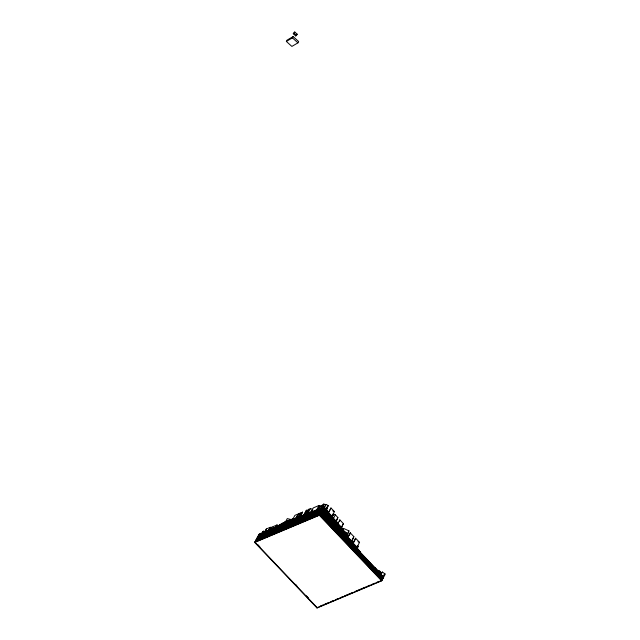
<?xml version="1.0" encoding="UTF-8"?>
<svg xmlns="http://www.w3.org/2000/svg" width="640" height="640" viewBox="0 0 640 640"><rect width="100%" height="100%" fill="white"/><g stroke="black" fill="none" stroke-linecap="round" stroke-linejoin="round"><path stroke-width="0.96" d="M299.864 516.632L301 517.184M300.048 516.304L300.04 517.096L300.224 516.128L299.016 516.888L299.456 517.52L302.48 512.12L299.944 516.344M300.176 516.848L300.232 516.192L301.312 516.608M276.488 526.208L276.304 526.72L300.304 516.28M283.456 523.8L283.648 522.816L285.272 521.752L290.8 519.432L292.656 519.68L290.8 519.432M283.632 523.48L283.648 522.816M262.408 534.392L263.816 531.128L262.72 531.592L261.368 534.08L262.408 534.392L263.816 531.128M272.024 527.104L276.968 524.968L278.84 525.632M324.28 507.632L325.888 504.408L327.976 505.416L327.144 509.144M260.696 533.856L261.904 533.096L262.944 533.408L263 532.632L323.792 507.08L328.664 512.208M339.352 521.608L339.832 519.896L343.384 523.632L341.28 527.8L343.384 523.632M304.192 515.392L306.72 510.744L306.256 510.536L303.736 515.184L304.192 515.392L306.984 510.048L308.272 510.632L306.168 514.504M306.72 510.744L306.984 510.048M308.272 510.632L308.696 509.328L310.6 508.528L312.704 509.472L311.024 512.576M306.256 510.536L303.72 515.72M355.128 539.608L355.592 538.232L359.536 542.376L357.016 547.184M356.96 547.12L355.408 546.448M359.528 542.4L357.984 541.696M322.576 507.072L323.544 504.2L325.816 504.8M333.008 515.744L333.592 514.032L335.344 514.864L337.888 517.544L335.928 522.296M347.264 535.768L348.944 530.872L343.92 528.568L343.048 530.16M332.144 516.424L332.952 514.128L332.008 515.88M349.336 535.52L350.264 532.88L353.872 536.624L351.696 541.84M356.888 547.928L357.872 546.024L358.304 546.48L357.416 548.12L356.888 547.928L357.16 547.336L322.008 510.352L257.368 537.528M357.872 546.024L358.304 546.48M352.152 540.52L351.568 541.016L351.72 540.584L353.376 542.32M330.312 515.408L331.96 516.192L334.432 511.64L330.96 507.984L329.072 511.96M320.36 509.48L322.512 505.088L319.616 506.304L318.016 509.248L319.4 509.88M322.512 505.088L321.688 507.256L319.616 506.304M286.368 41.44L287.08 40.128L293.128 36.56L298.64 41.544L297.928 42.856L291.872 46.424L286.368 41.44L292.416 37.872L293.128 36.56M293.288 33.76L294.752 32L297.16 34.184L296.456 35.488L295.696 35.936L293.288 33.76L294.752 32M295.696 35.936L297.16 34.184M380.336 574.68L382.352 572.032L385.296 574.112L381.648 580.824L317.008 608L254.704 542.44L259.328 533.928L260.704 533.352L262.136 533.672M259.824 534.48L260.368 533.488M260.704 533.352L260.168 534.328L261.6 534.656M262.424 534.128L263.776 531.64M264.192 532.472L264.888 531.968L262.968 532.984M264.704 531.92L266.304 528.976L270.304 527.288L271.568 527.64L269.968 530.584L268.704 530.24L270.304 527.288M264.896 532.168L266.24 529.696M272.024 527.048L270.824 529.344L271.808 529.664L272.104 529.12M275.888 526.968L276.968 524.968M292.912 519.048L280.048 524.456L280.04 525.744M292.864 518.816L281.856 523.44L281.744 524.776M284.872 522.304L285.272 521.752M285.168 522.504L287.288 518.592L291.096 519.544M292.736 519.376L294.92 515.352L298.128 514L295.944 518.032M299.472 516.808L301.552 512.512L298.72 513.704L296.496 517.792L297.128 518.696M297.52 518.224L299.736 514.136M299.016 516.888L301.688 512.712M301.552 512.512L299.328 516.608L301.176 516.856M299.624 517.096L302.48 512.12M302.152 515.416C301.256 516.592 302.84 514.328 303.448 515.904M302.392 515.312L303.272 516.232M308.696 509.328L305.744 515.28L304.464 514.696M308.08 513.176L310.6 508.528M310.576 513.248L309.048 513.024L310.4 513.576M310.912 512.24L313.28 507.888L319.024 505.464L319.92 505.864L317.552 510.216L316.664 509.824L319.024 505.464M321.624 507.736L323.544 504.2M324.04 503.992L322.12 507.528L323.896 508.336M254.704 542.44L319.344 515.264L323.968 506.752L328.328 511.848M323.968 507.944L325.888 504.408M327.976 505.416L326.064 508.952L324.664 508.28M326.336 509.24L328.256 505.704M328.488 512.536L330.96 507.984M332.192 516.608L333.592 514.032M335.344 514.864L333.472 518.296L331.728 517.472M336.024 520.984L337.888 517.544M337.896 523.464L339.832 519.896M258.616 535.24L323.256 508.064L343.312 529.16L341.712 528.856M343.064 529.936L343.376 529.36L341.896 528.528M346.456 533.504L323.08 508.384L258.44 535.568M346.352 535.656L348.944 530.872M347.752 535.384L322.896 508.712L258.264 535.896M351.568 541.016L353.872 536.624M317.008 608L317.368 607.344M353.016 542.976L355.592 538.232M353.608 542.672L354.904 540.296M357.744 548.464L357.064 547.6M359.576 550.912L321.832 510.68L257.192 537.856M360.416 552.304L321.656 511.008L257.016 538.184M378.296 572.016L379.008 570.704L380.6 571.648L379.528 573.608L379.944 573.888L378.44 571.912L376.84 571.432M256.84 538.512L321.48 511.336L378.616 571.584L378.304 572.16L376.704 571.672M380.432 574.832L381.32 573.2L380.28 572.584L379.44 573.872M382.352 572.032L380.664 575.144L383.056 576.64L384.744 573.528M271.592 530.056L271.992 529.336L271.008 529.016M379.008 570.704L377.528 570.128M380.48 574.48L381.32 573.2M379.168 573.792L380.6 571.648M301.4 513.824L301.24 512.8M299.36 517.584L299.512 516.28M359.824 552.744L360.592 551.976M296.12 517.704L296.672 517.464L297.304 518.368M300 516.384L302.112 515.496M276.064 526.64L309.232 512.696M311.088 511.912L310.848 512.424M323.968 506.752L268.88 529.912L270.144 530.256M258.792 534.912L261.544 533.752L262.584 534.064L263.144 532.656L262.104 533.88L323.432 507.736L338.072 523.136M258.08 536.216L322.72 509.04L348.472 536.184M257.904 536.544L322.544 509.368L348.296 536.512M257.728 536.872L322.368 509.696L348.12 536.84M257.552 537.2L322.192 510.024L353.192 542.648M256.664 538.84L321.296 511.664L378.488 571.832M256.48 539.168L321.12 511.992L383.432 577.552M256.304 539.496L320.944 512.32L383.248 577.88M256.128 539.824L320.768 512.64L383.072 578.2M255.952 540.152L320.592 512.968L382.896 578.528M255.768 540.472L320.408 513.296L382.72 578.856M255.592 540.8L320.232 513.624L382.536 579.184M255.416 541.128L320.056 513.952L382.36 579.512M255.24 541.456L319.88 514.28L382.184 579.84M255.064 541.784L319.704 514.608L382.008 580.168M320.096 606.2L322.832 605.048M324.648 604.28L329.2 602.368M331.024 601.6L333.752 600.456M335.576 599.688L338.304 598.544M340.128 597.776L342.856 596.624M344.68 595.864L352.872 592.416M355.608 591.272L365.616 587.056M367.44 586.296L370.168 585.144M371.992 584.376L374.72 583.232M376.544 582.464L379.272 581.32M300 516.536L301.136 516.936M261.784 534.328L260.352 534L261.728 533.424L262.768 533.736L262.824 532.96L323.608 507.408L333.656 517.968L331.904 517.144M262.72 531.592L263.76 531.904M377.064 571.024L378.96 571.592M377.016 571.104L378.616 571.584M376.888 571.352L378.776 571.92M270.8 530.272L269.048 530.096L270.624 530.6M310.536 513.328L309.184 512.776L311.024 512.096M341.848 528.608L343.264 529.248M355.584 546.12L357.192 546.856M332.784 510.856L334.432 511.64M330.488 515.08L332.448 516.192M344.768 532.152L346.184 532.824M373.2 566.824L375.504 568.696L373.024 567.152M373.16 566.904L375.64 568.456M377.576 571.816L380.128 573.56L383.608 577.224M377.536 571.896L380.08 573.64M377.4 572.144L379.48 573.552M374.528 567.728L376.656 569.384M294.04 33.312L296.456 35.488M292.416 37.872L297.928 42.856M319.344 515.264L381.648 580.824M257.8 544.664L259.856 546.832M295.456 584.288L296.824 585.736M306.408 595.816L308.464 597.976M298.72 513.704L299.352 514.6M280.048 524.456L280.216 525.416M281.856 523.44L281.928 524.448M266.304 528.976L266.344 530.632M344.808 532.072L346.048 533.072L344.808 532.072M350.264 532.88L347.936 537.168L350.344 532.912M319.52 514.936L254.88 542.112L317.192 607.672L381.832 580.496L319.52 514.936"/></g></svg>
